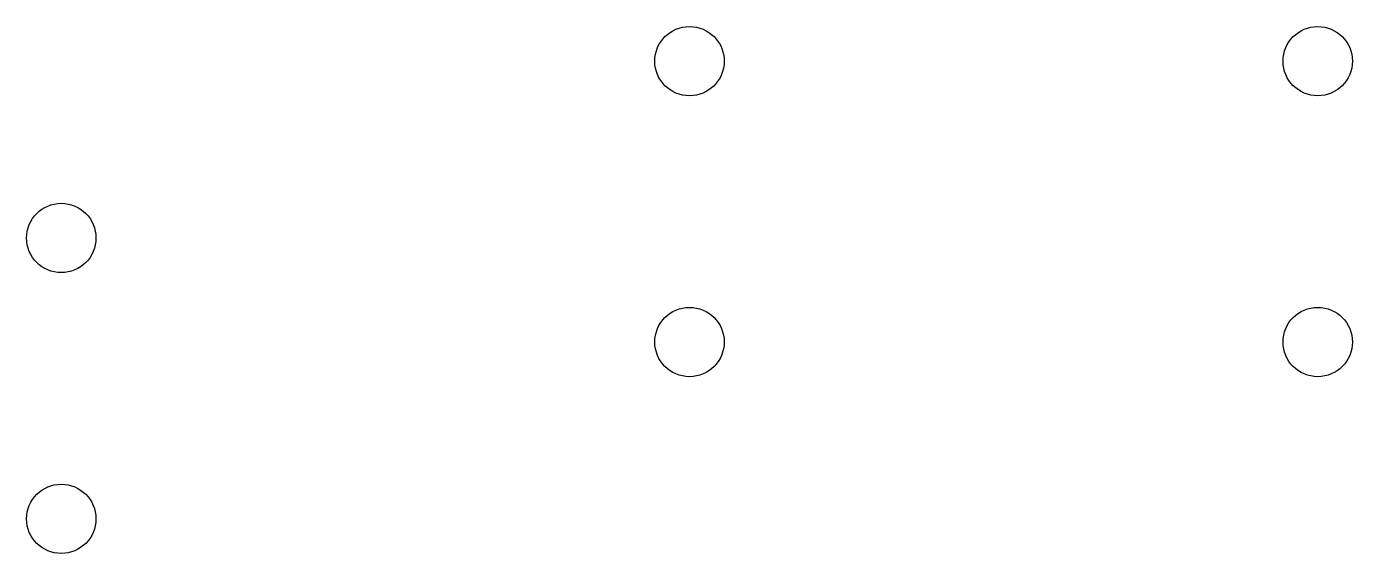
# Model space of a CAD drawing. Header units: millimetres. Extents: x 7 to 83.4, y 7 to 37.4.
import ezdxf

# ---------------------------------------------------------------- set-up
doc = ezdxf.new("R2010")
doc.units = ezdxf.units.MM

msp = doc.modelspace()

# ---------------------------------------------------------------- linework, layer by layer
for centre in [(45.2, 35.4), (81.4, 35.4), (9, 25.2), (45.2, 19.2), (81.4, 19.2), (9, 9)]:
    msp.add_circle(centre, 2)

doc.saveas('drawing.dxf')
